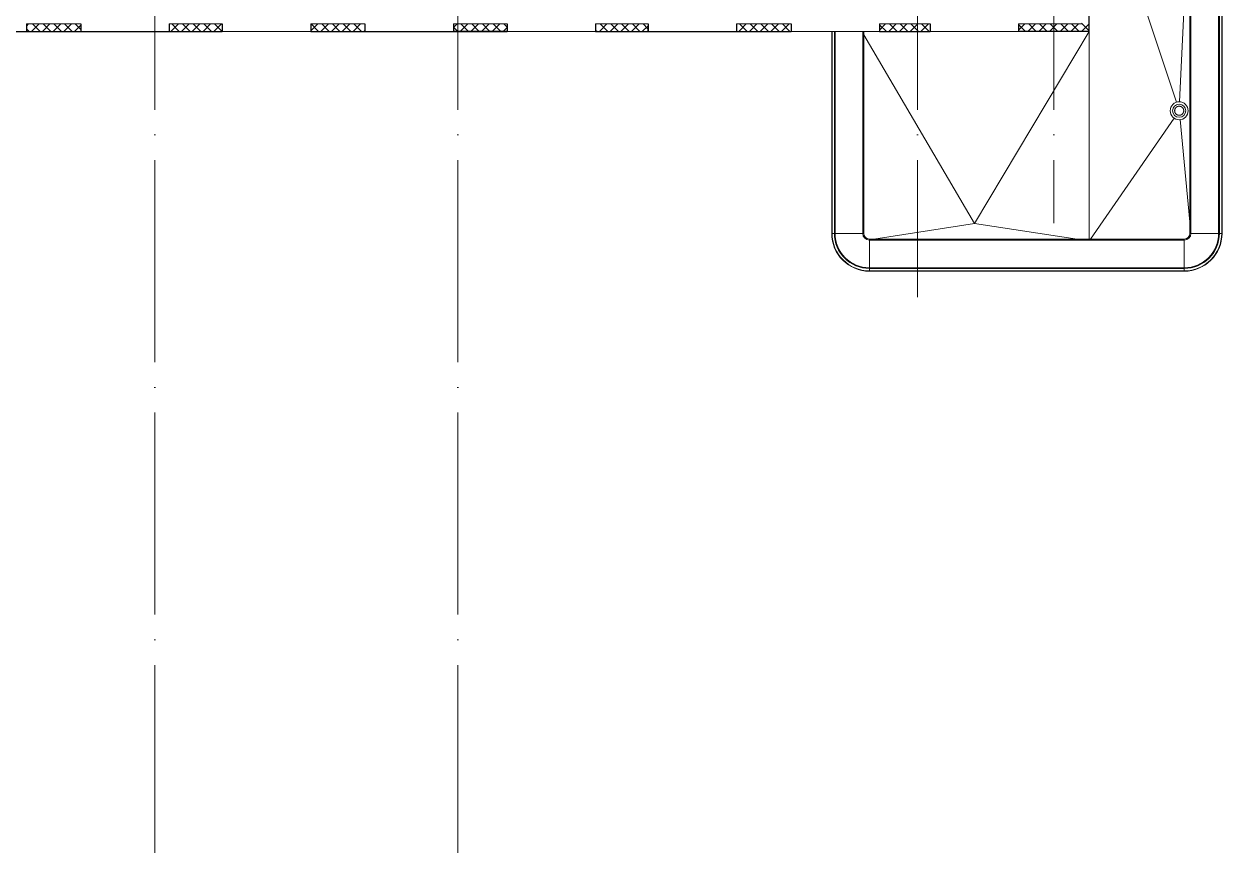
# Model space of a CAD drawing. Header units: millimetres. Extents: x -421858 to 614926, y -468665 to 141641.
# Drawn here: x 284353 to 308077, y 1020 to 17287 of the extents above; entities that cross this region are included whole.
import ezdxf

# ---------------------------------------------------------------- set-up
doc = ezdxf.new("R2010")
doc.units = ezdxf.units.MM
doc.linetypes.add('ADSK_Линия сетки', pattern=[25, 20, -2.5, 0, -2.5])
for name, color, linetype, lineweight in [('Крыша', 7, 'Continuous', 9), ('Оборудование', 8, 'Continuous', 18), ('Ограждение', 252, 'Continuous', 9), ('Оси', 252, 'Continuous', 9), ('Стены внутренние', 7, 'Continuous', 18), ('Стены наружные', 7, 'Continuous', 18), ('Стены штриховка', 252, 'Continuous', 9)]:
    doc.layers.add(name, color=color, linetype=linetype, lineweight=lineweight)

# ---------------------------------------------------------------- blocks, each defined once
blk = doc.blocks.new('3 этаж')
at = {"layer": 'Крыша', "color": 251, "true_color": 0x636466}
for p, q in [((305448, 20927), (307172, 15734)), ((307236, 15743), (307440, 20143)), ((305448, 17135), (303173, 13335)), ((305446, 17135), (305448, 17135)), ((305448, 17135), (305448, 17135)), ((305448, 17135), (305448, 13025)), ((303173, 13335), (300984, 17073)), ((307128, 15422), (305473, 13025)), ((307245, 15391), (307440, 13365)), ((307440, 13365), (307245, 15391)), ((303173, 13335), (301181, 13025)), ((305210, 13025), (303173, 13335))]:
    blk.add_line(p, q, dxfattribs=at)
at = {"layer": 'Оборудование', "color": 251, "true_color": 0x636466}
for p, q in [((307139, 15576), (307138, 15572)), ((307138, 15572), (307138, 15568)), ((307138, 15568), (307138, 15567)), ((307138, 15567), (307138, 15563)), ((307138, 15563), (307139, 15559)), ((307140, 15583), (307139, 15579)), ((307139, 15579), (307139, 15576)), ((307139, 15559), (307139, 15556)), ((307139, 15556), (307139, 15552)), ((307139, 15552), (307140, 15549)), ((307141, 15590), (307140, 15586)), ((307140, 15586), (307140, 15583)), ((307140, 15549), (307141, 15545)), ((307142, 15593), (307141, 15590)), ((307141, 15545), (307142, 15542)), ((307143, 15597), (307142, 15593)), ((307142, 15542), (307143, 15538)), ((307145, 15600), (307143, 15597)), ((307143, 15538), (307144, 15535)), ((307144, 15535), (307145, 15532)), ((307146, 15603), (307145, 15600)), ((307145, 15532), (307147, 15528)), ((307148, 15607), (307146, 15603)), ((307147, 15528), (307148, 15525)), ((307149, 15610), (307148, 15607)), ((307148, 15525), (307150, 15522)), ((307151, 15613), (307149, 15610)), ((307150, 15522), (307152, 15519)), ((307153, 15616), (307151, 15613)), ((307152, 15519), (307154, 15516)), ((307155, 15619), (307153, 15616)), ((307154, 15516), (307156, 15513)), ((307157, 15622), (307155, 15619)), ((307156, 15513), (307158, 15510)), ((307159, 15625), (307157, 15622)), ((307158, 15510), (307161, 15507)), ((307162, 15627), (307159, 15625)), ((307161, 15507), (307163, 15505)), ((307164, 15630), (307162, 15627)), ((307163, 15505), (307166, 15502)), ((307167, 15632), (307164, 15630)), ((307166, 15502), (307168, 15500)), ((307170, 15635), (307167, 15632)), ((307168, 15500), (307171, 15497)), ((307172, 15637), (307170, 15635)), ((307171, 15497), (307174, 15495)), ((307175, 15639), (307172, 15637)), ((307174, 15495), (307177, 15493)), ((307178, 15641), (307175, 15639)), ((307177, 15493), (307180, 15491)), ((307181, 15643), (307178, 15641)), ((307180, 15491), (307183, 15489)), ((307184, 15645), (307181, 15643)), ((307183, 15489), (307186, 15487)), ((307188, 15647), (307184, 15645)), ((307186, 15487), (307189, 15486)), ((307191, 15648), (307188, 15647)), ((307189, 15486), (307192, 15484)), ((307194, 15650), (307191, 15648)), ((307192, 15484), (307196, 15483)), ((307197, 15651), (307194, 15650)), ((307196, 15483), (307199, 15482)), ((307201, 15652), (307197, 15651)), ((307199, 15482), (307202, 15480)), ((307204, 15653), (307201, 15652)), ((307202, 15480), (307206, 15479)), ((307208, 15654), (307204, 15653)), ((307206, 15479), (307209, 15479)), ((307211, 15655), (307208, 15654)), ((307209, 15479), (307213, 15478)), ((307215, 15655), (307211, 15655)), ((307213, 15478), (307216, 15477)), ((307218, 15656), (307215, 15655)), ((307216, 15477), (307220, 15477)), ((307222, 15656), (307218, 15656)), ((307220, 15477), (307224, 15477)), ((307226, 15656), (307222, 15656)), ((307224, 15477), (307227, 15477)), ((307229, 15656), (307226, 15656)), ((307227, 15477), (307231, 15477)), ((307233, 15656), (307229, 15656)), ((307231, 15477), (307234, 15477)), ((307236, 15656), (307233, 15656)), ((307234, 15477), (307238, 15477)), ((307240, 15656), (307236, 15656)), ((307238, 15477), (307241, 15478)), ((307243, 15655), (307240, 15656)), ((307241, 15478), (307245, 15478)), ((307247, 15654), (307243, 15655)), ((307245, 15478), (307249, 15479)), ((307250, 15654), (307247, 15654)), ((307249, 15479), (307252, 15480)), ((307254, 15653), (307250, 15654)), ((307252, 15480), (307255, 15481)), ((307257, 15652), (307254, 15653)), ((307255, 15481), (307259, 15482)), ((307261, 15650), (307257, 15652)), ((307259, 15482), (307262, 15483)), ((307264, 15649), (307261, 15650)), ((307262, 15483), (307266, 15485)), ((307267, 15647), (307264, 15649)), ((307266, 15485), (307269, 15486)), ((307270, 15646), (307267, 15647)), ((307269, 15486), (307272, 15488)), ((307274, 15644), (307270, 15646)), ((307272, 15488), (307275, 15490)), ((307277, 15642), (307274, 15644)), ((307275, 15490), (307278, 15492)), ((307280, 15640), (307277, 15642)), ((307278, 15492), (307281, 15494)), ((307283, 15638), (307280, 15640)), ((307281, 15494), (307284, 15496)), ((307285, 15636), (307283, 15638)), ((307284, 15496), (307287, 15498)), ((307288, 15633), (307285, 15636)), ((307287, 15498), (307289, 15501)), ((307291, 15631), (307288, 15633)), ((307289, 15501), (307292, 15503)), ((307293, 15628), (307291, 15631)), ((307292, 15503), (307294, 15506)), ((307296, 15626), (307293, 15628)), ((307294, 15506), (307297, 15509)), ((307298, 15623), (307296, 15626)), ((307297, 15509), (307299, 15511)), ((307300, 15620), (307298, 15623)), ((307299, 15511), (307301, 15514)), ((307302, 15617), (307300, 15620)), ((307301, 15514), (307303, 15517)), ((307304, 15614), (307302, 15617)), ((307303, 15517), (307305, 15520)), ((307306, 15611), (307304, 15614)), ((307305, 15520), (307307, 15523)), ((307308, 15608), (307306, 15611)), ((307307, 15523), (307309, 15527)), ((307309, 15605), (307308, 15608)), ((307311, 15602), (307309, 15605)), ((307309, 15527), (307310, 15530)), ((307310, 15530), (307312, 15533)), ((307312, 15598), (307311, 15602)), ((307313, 15595), (307312, 15598)), ((307312, 15533), (307313, 15536)), ((307315, 15591), (307313, 15595)), ((307313, 15536), (307314, 15540)), ((307314, 15540), (307315, 15543)), ((307315, 15588), (307315, 15591)), ((307316, 15584), (307315, 15588)), ((307315, 15543), (307316, 15547)), ((307317, 15581), (307316, 15584)), ((307316, 15547), (307317, 15550)), ((307317, 15577), (307317, 15581)), ((307318, 15574), (307317, 15577)), ((307317, 15554), (307318, 15557)), ((307317, 15550), (307317, 15554)), ((307318, 15570), (307318, 15574)), ((307318, 15567), (307318, 15570)), ((307318, 15565), (307318, 15567)), ((307318, 15561), (307318, 15565)), ((307318, 15557), (307318, 15561))]:
    blk.add_line(p, q, dxfattribs=at)
for radius, start, end in [(178, 0, 180), (130, 0, 180), (178, 180, 0), (130, 180, 0)]:
    blk.add_arc((307228, 15567), radius, start, end, dxfattribs=at)
at = {"layer": 'Ограждение', "color": 251, "true_color": 0x636466}
for p, q in [((307440, 13137), (307440, 27939)), ((307461, 13137), (307461, 27939)), ((308009, 13137), (308009, 27939)), ((308023, 13137), (308023, 27939)), ((308070, 13137), (308070, 27939)), ((308077, 13137), (308077, 27939)), ((300347, 17135), (300347, 13137)), ((300354, 17135), (300354, 13137)), ((300401, 17135), (300401, 13137)), ((300415, 17135), (300415, 13137)), ((300963, 17135), (300963, 13137)), ((300984, 17135), (300984, 13137)), ((300354, 13137), (300347, 13137)), ((300401, 13137), (300354, 13137)), ((300415, 13137), (300401, 13137)), ((300963, 13137), (300415, 13137)), ((300984, 13137), (300963, 13137)), ((307440, 13137), (307461, 13137)), ((307461, 13137), (308009, 13137)), ((308009, 13137), (308023, 13137)), ((308023, 13137), (308070, 13137)), ((308070, 13137), (308077, 13137)), ((301096, 13025), (307328, 13025)), ((301096, 13025), (301096, 13004)), ((301096, 13004), (307328, 13004)), ((301096, 13004), (301096, 12456)), ((307328, 13025), (307328, 13004)), ((307328, 13004), (307328, 12456)), ((301096, 12456), (307328, 12456)), ((301096, 12456), (301096, 12442)), ((301096, 12442), (307328, 12442)), ((301096, 12442), (301096, 12394)), ((301096, 12394), (307328, 12394)), ((301096, 12394), (301096, 12388)), ((301096, 12388), (307328, 12388)), ((307328, 12456), (307328, 12442)), ((307328, 12442), (307328, 12394)), ((307328, 12394), (307328, 12388))]:
    blk.add_line(p, q, dxfattribs=at)
for centre, radius, start, end in [((301096, 13137), 749, 180, 270), ((301096, 13137), 742, 180, 270), ((301096, 13137), 695, 180, 270), ((301096, 13137), 681, 180, 270), ((301096, 13137), 133, 180, 270), ((301096, 13137), 112, 180, 270), ((307328, 13137), 133, 270, 0), ((307328, 13137), 681, 270, 0), ((307328, 13137), 695, 270, 0), ((307328, 13137), 742, 270, 0), ((307328, 13137), 749, 270, 0), ((307328, 13137), 112, 270, 0)]:
    blk.add_arc(centre, radius, start, end, dxfattribs=at)
at = {"layer": 'Оси', "color": 251, "linetype": 'ADSK_Линия сетки', "ltscale": 200, "true_color": 0x636466}
for p, q in [((286946, 34587), (286946, -30120)), ((292946, 34587), (292946, -31390)), ((302046, 34587), (302046, 11871)), ((304746, 34587), (304746, 13337))]:
    blk.add_line(p, q, dxfattribs=at)
at = {"layer": 'Стены внутренние', "color": 251, "lineweight": 30, "true_color": 0x636466}
for p, q in [((305448, 17135), (305448, 29939)), ((284401, 17287), (284401, 17135)), ((284401, 17135), (285481, 17135)), ((285481, 17287), (285481, 17135)), ((287231, 17287), (287231, 17135)), ((287231, 17135), (288281, 17135)), ((288281, 17287), (288281, 17135)), ((290031, 17287), (290031, 17135)), ((290031, 17135), (291106, 17135)), ((291106, 17287), (291106, 17135)), ((292856, 17287), (292856, 17135)), ((293921, 17135), (292856, 17135)), ((293921, 17287), (293921, 17135)), ((295671, 17287), (295671, 17135)), ((295671, 17135), (296711, 17135)), ((296711, 17287), (296711, 17135)), ((298461, 17287), (298461, 17135)), ((298461, 17135), (299546, 17135)), ((299546, 17287), (299546, 17135)), ((301296, 17287), (301296, 17135)), ((301296, 17135), (302296, 17135)), ((302296, 17287), (302296, 17135)), ((304046, 17287), (304046, 17135)), ((305448, 17135), (304046, 17135))]:
    blk.add_line(p, q, dxfattribs=at)
at = {"layer": 'Стены внутренние', "color": 251, "true_color": 0x636466}
for p, q in [((284401, 17135), (282651, 17135)), ((285481, 17287), (284401, 17287)), ((287231, 17135), (285481, 17135)), ((288281, 17287), (287231, 17287)), ((290031, 17135), (288281, 17135)), ((291106, 17287), (290031, 17287)), ((292856, 17135), (291106, 17135)), ((293921, 17287), (292856, 17287)), ((295671, 17135), (293921, 17135)), ((296711, 17287), (295671, 17287)), ((298461, 17135), (296711, 17135)), ((299546, 17287), (298461, 17287)), ((301296, 17135), (299546, 17135)), ((302296, 17287), (301296, 17287)), ((304046, 17135), (302296, 17135)), ((304746, 17287), (304046, 17287))]:
    blk.add_line(p, q, dxfattribs=at)
at = {"layer": 'Стены внутренние', "color": 251, "linetype": 'Continuous', "lineweight": 9, "true_color": 0x636466}
for p, q in [((284401, 17244), (284443, 17287)), ((284459, 17137), (284403, 17193)), ((284505, 17137), (284655, 17287)), ((284671, 17137), (284521, 17287)), ((284717, 17137), (284867, 17287)), ((284883, 17137), (284733, 17287)), ((284930, 17137), (285080, 17287)), ((285095, 17137), (284945, 17287)), ((285038, 17135), (285037, 17137)), ((285142, 17137), (285292, 17287)), ((285307, 17137), (285157, 17287)), ((285181, 17137), (285180, 17135)), ((285354, 17137), (285481, 17264)), ((285479, 17177), (285370, 17287)), ((287263, 17137), (287413, 17287)), ((287429, 17137), (287279, 17287)), ((287475, 17137), (287625, 17287)), ((287641, 17137), (287491, 17287)), ((287687, 17137), (287837, 17287)), ((287853, 17137), (287703, 17287)), ((287854, 17135), (287853, 17137)), ((287899, 17137), (288049, 17287)), ((288065, 17137), (287915, 17287)), ((288112, 17137), (288262, 17287)), ((288277, 17137), (288127, 17287)), ((290033, 17149), (290171, 17287)), ((290187, 17137), (290037, 17287)), ((290109, 17137), (290107, 17135)), ((290233, 17137), (290383, 17287)), ((290399, 17137), (290249, 17287)), ((290318, 17135), (290317, 17137)), ((290445, 17137), (290595, 17287)), ((290611, 17137), (290461, 17287)), ((290657, 17137), (290807, 17287)), ((290823, 17137), (290673, 17287)), ((290869, 17137), (291019, 17287)), ((291035, 17137), (290885, 17287)), ((291081, 17137), (291104, 17159)), ((291106, 17278), (291097, 17287)), ((292856, 17214), (292928, 17287)), ((292944, 17137), (292856, 17225)), ((292858, 17205), (292856, 17209)), ((292924, 17137), (292923, 17135)), ((292991, 17137), (293141, 17287)), ((293156, 17137), (293006, 17287)), ((293133, 17135), (293132, 17137)), ((293203, 17137), (293353, 17287)), ((293369, 17137), (293219, 17287)), ((293415, 17137), (293565, 17287)), ((293581, 17137), (293431, 17287)), ((293627, 17137), (293777, 17287)), ((293793, 17137), (293643, 17287)), ((293839, 17137), (293921, 17218)), ((293921, 17221), (293855, 17287)), ((295671, 17271), (295686, 17287)), ((295671, 17208), (295673, 17208)), ((295702, 17137), (295673, 17166)), ((295748, 17137), (295898, 17287)), ((295914, 17137), (295764, 17287)), ((295960, 17137), (296110, 17287)), ((296126, 17137), (295976, 17287)), ((296173, 17137), (296323, 17287)), ((296338, 17137), (296188, 17287)), ((296385, 17137), (296535, 17287)), ((296550, 17137), (296400, 17287)), ((296597, 17137), (296711, 17251)), ((296709, 17190), (296613, 17287)), ((298506, 17137), (298656, 17287)), ((298672, 17137), (298522, 17287)), ((298718, 17137), (298868, 17287)), ((298884, 17137), (298734, 17287)), ((298930, 17137), (299080, 17287)), ((299096, 17137), (298946, 17287)), ((299142, 17137), (299292, 17287)), ((299308, 17137), (299158, 17287)), ((299355, 17137), (299505, 17287)), ((299520, 17137), (299370, 17287)), ((299468, 17135), (299467, 17137)), ((301430, 17137), (301296, 17270)), ((301298, 17171), (301414, 17287)), ((301476, 17137), (301626, 17287)), ((301642, 17137), (301492, 17287)), ((301688, 17137), (301838, 17287)), ((301854, 17137), (301704, 17287)), ((301900, 17137), (302050, 17287)), ((302066, 17137), (301916, 17287)), ((302112, 17137), (302262, 17287)), ((302278, 17137), (302128, 17287)), ((304187, 17137), (304046, 17278)), ((304048, 17163), (304171, 17287)), ((304234, 17137), (304384, 17287)), ((304399, 17137), (304249, 17287)), ((304446, 17137), (304596, 17287)), ((304611, 17137), (304461, 17287)), ((304539, 17137), (304537, 17135)), ((304658, 17137), (304808, 17287)), ((304824, 17137), (304674, 17287)), ((304748, 17135), (304747, 17137)), ((304870, 17137), (305020, 17287)), ((305036, 17137), (304886, 17287)), ((305082, 17137), (305232, 17287)), ((305248, 17137), (305098, 17287)), ((305294, 17137), (305296, 17138)), ((305446, 17151), (305296, 17301)), ((305296, 17138), (305446, 17288)), ((305448, 17289), (305446, 17285)), ((305446, 17208), (305448, 17208))]:
    blk.add_line(p, q, dxfattribs=at)
at = {"layer": 'Стены наружные', "color": 251, "true_color": 0x636466}
for p, q in [((284941, 17130), (282111, 17130)), ((284401, 17130), (284401, 17135)), ((284941, 17129), (284941, 17135)), ((284941, 17134), (287766, 17134)), ((287766, 17129), (284941, 17129)), ((287766, 17129), (287766, 17134)), ((287781, 17134), (288281, 17134)), ((287781, 17129), (287781, 17134)), ((288281, 17129), (287781, 17129)), ((288281, 17134), (288281, 17129)), ((290031, 17130), (290031, 17135)), ((290566, 17130), (290031, 17130)), ((290566, 17129), (290031, 17129)), ((290566, 17130), (290566, 17135)), ((290585, 17130), (290585, 17135)), ((293391, 17130), (290585, 17130)), ((293391, 17134), (293921, 17134)), ((293391, 17129), (293391, 17134)), ((293921, 17129), (293391, 17129)), ((293921, 17134), (293921, 17129)), ((296191, 17135), (296191, 17130)), ((299003, 17130), (296191, 17130)), ((296206, 17130), (296206, 17135)), ((296711, 17135), (296711, 17130)), ((298461, 17130), (298461, 17135)), ((299003, 17130), (299003, 17135)), ((301771, 17134), (302296, 17134)), ((301771, 17129), (301771, 17134)), ((302296, 17129), (301771, 17129)), ((302296, 17134), (302296, 17129))]:
    blk.add_line(p, q, dxfattribs=at)
at = {"layer": 'Стены штриховка', "color": 251, "true_color": 0x636466}
for p, q in [((305446, 17135), (305446, 29939)), ((284403, 17211), (284401, 17211)), ((284403, 17137), (284403, 17211)), ((285479, 17137), (284403, 17137)), ((285479, 17211), (285479, 17137)), ((285481, 17211), (285479, 17211)), ((287233, 17211), (287231, 17211)), ((287233, 17137), (287233, 17211)), ((288279, 17137), (287233, 17137)), ((288279, 17211), (288279, 17137)), ((288281, 17211), (288279, 17211)), ((290033, 17211), (290031, 17211)), ((290033, 17137), (290033, 17211)), ((291104, 17137), (290033, 17137)), ((291104, 17211), (291104, 17137)), ((291106, 17211), (291104, 17211)), ((292858, 17211), (292856, 17211)), ((292858, 17137), (292858, 17211)), ((293919, 17137), (292858, 17137)), ((293919, 17211), (293919, 17137)), ((293921, 17211), (293919, 17211)), ((295673, 17211), (295671, 17211)), ((295673, 17137), (295673, 17211)), ((296709, 17137), (295673, 17137)), ((296709, 17211), (296709, 17137)), ((296711, 17211), (296709, 17211)), ((298463, 17211), (298461, 17211)), ((298463, 17137), (298463, 17211)), ((299544, 17137), (298463, 17137)), ((299544, 17211), (299544, 17137)), ((299546, 17211), (299544, 17211)), ((301298, 17211), (301296, 17211)), ((301298, 17137), (301298, 17211)), ((302294, 17137), (301298, 17137)), ((302294, 17211), (302294, 17137)), ((302296, 17211), (302294, 17211)), ((304048, 17211), (304046, 17211)), ((304048, 17137), (304048, 17211)), ((305448, 17137), (304048, 17137)), ((305296, 17287), (304746, 17287))]:
    blk.add_line(p, q, dxfattribs=at)

msp = doc.modelspace()

# ---------------------------------------------------------------- block references
msp.add_blockref('3 этаж', (0, 0))

doc.saveas('drawing.dxf')
